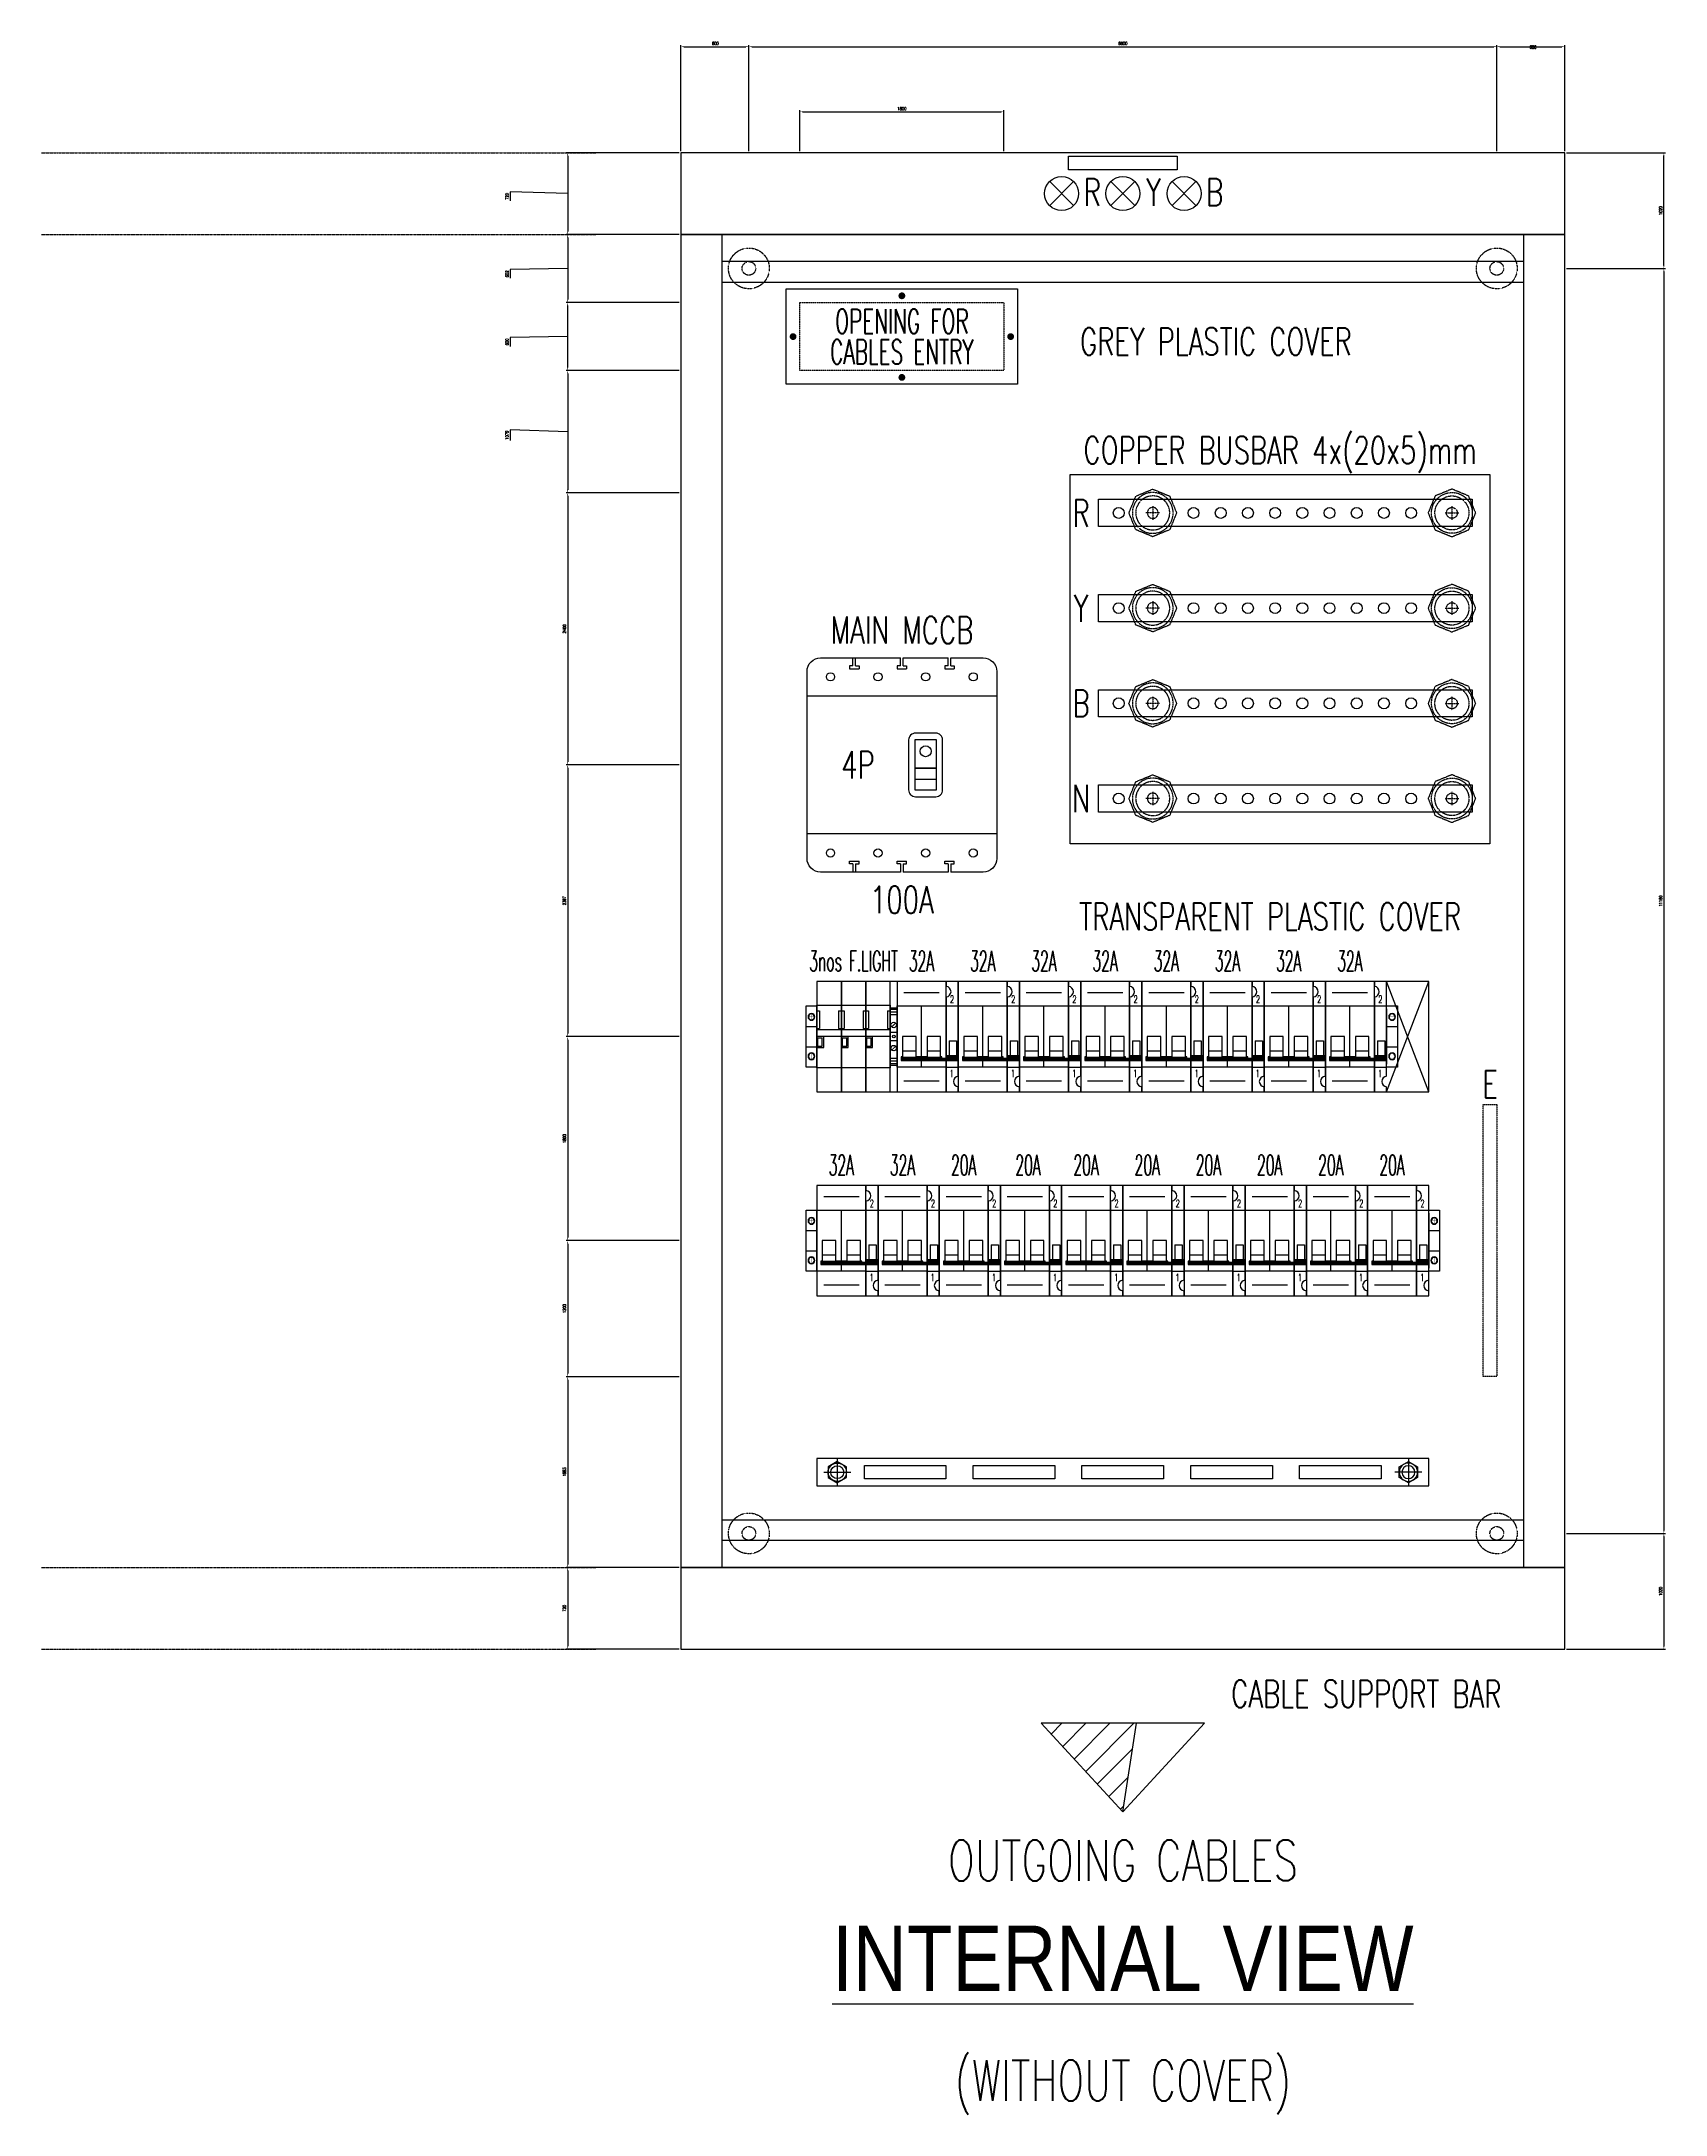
# Model space of a CAD drawing. Extents: x -5343388 to 7033982, y -486386 to 188356.
# Drawn here: x 997130 to 1011462, y 132423 to 150713 of the extents above; entities that cross this region are included whole.
import ezdxf
from ezdxf.enums import TextEntityAlignment as Align

# ---------------------------------------------------------------- set-up
doc = ezdxf.new("R2010")
doc.units = 0
doc.header["$MEASUREMENT"] = 0
doc.linetypes.add('HIDDEN', pattern=[0.375, 0.25, -0.125])
for name, color, linetype in [('accessory', 9, 'Continuous'), ('BOLT', 40, 'Continuous'), ('BUSBAR', 31, 'Continuous'), ('CHANGE', 4, 'Continuous'), ('Dim', 9, 'Continuous'), ('FRAME', 3, 'Continuous'), ('text', 2, 'Continuous')]:
    doc.layers.add(name, color=color, linetype=linetype)
doc.styles.add('ROMANS', font='romans.shx', dxfattribs={"width": 0.8, "height": 250, "bigfont": 'vns.shx'})
doc.styles.add('SIMPLEX', font='SIMPLEX.shx', dxfattribs={"width": 0.7})
doc.styles.add('VNI-HELVE-CONDENSE', font='')
doc.styles.get('VNI-HELVE-CONDENSE').set_extended_font_data('VNI-Helve-Condense')
doc.dimstyles.new('STANDARD$0', dxfattribs={"dimscale": 2, "dimtxt": 12, "dimasz": 13, "dimexe": 10, "dimexo": 10, "dimgap": 10, "dimtad": 1, "dimdec": 0, "dimzin": 0, "dimdsep": 46, "dimtxsty": 'VNI-HELVE-CONDENSE', "dimcen": 2, "dimdle": 2, "dimclrd": 1, "dimclre": 1, "dimclrt": 2, "dimadec": 0, "dimazin": 0, "dimtfac": 1, "dimtdec": 0, "dimtofl": 0, "dimtmove": 0, "dimatfit": 3, "dimfxl": 1, "dimtolj": 1, "dimtzin": 0, "dimarcsym": 1})

# ---------------------------------------------------------------- blocks, each defined once
blk = doc.blocks.new('A$C5B3D4CD6')
at = {"layer": 'CHANGE'}
for p, q in [((0, 59.5), (2, 59.5)), ((0, 46.5), (2, 46.5)), ((2, 59.5), (2, 46.5)), ((16, 59.5), (18, 59.5)), ((16, 59.5), (16, 46.5)), ((16, 46.5), (18, 46.5)), ((18, 45.5), (0, 45.5)), ((18, 40.5), (0, 40.5)), ((0, 32.5), (5, 32.5)), ((0.5, 39.5), (4, 39.5)), ((0.5, 39.5), (0.5, 33.5)), ((0.5, 33.5), (4, 33.5)), ((4, 33.5), (4, 39.5)), ((5, 32.5), (5, 40.5))]:
    blk.add_line(p, q, dxfattribs=at)
for points in [[(18, 81), (0, 81), (0, 0), (18, 0)], [(0, 63.5), (18, 63.5), (18, 17.5), (0, 17.5)], [(0, 63.5), (18, 63.5), (18, 45.5), (0, 45.5)]]:
    blk.add_lwpolyline(points, close=True, dxfattribs=at)
blk = doc.blocks.new('A$C18364D2F')
at = {"layer": 'CHANGE', "linetype": 'Continuous'}
for p, q in [((0, 30), (8, 30)), ((0, 15), (8, 15))]:
    blk.add_line(p, q, dxfattribs=at)
blk.add_lwpolyline([(0, 0), (8, 0), (8, 45), (0, 45)], close=True, dxfattribs=at)
at = {"layer": 'CHANGE', "linetype": 'Continuous', "const_width": 0.1}
for points in [[(6.2, 37), (1.8, 37)], [(4, 39.2), (4, 34.8)], [(6.2, 8), (1.8, 8)], [(4, 10.2), (4, 5.8)]]:
    blk.add_lwpolyline(points, dxfattribs=at)
at = {"layer": 'CHANGE', "linetype": 'Continuous'}
for centre, radius in [((4, 37), 2.5), ((4, 37), 2.2), ((4, 8), 2.5), ((4, 8), 2.2)]:
    blk.add_circle(centre, radius, dxfattribs=at)
blk = doc.blocks.new('C-2P')
at = {"layer": 'CHANGE'}
for p, q in [((18, -15), (18, 22.5)), ((4, -10.4), (14, -10.4)), ((22, -10.4), (32, -10.4)), ((18, -22.5), (18, -17.6))]:
    blk.add_line(p, q, dxfattribs=at)
for points in [[(36, 22.5), (36, -22.5), (0, -22.5), (0, 22.5)], [(4, 0), (4, -15), (3, -15), (3, -17.6), (33, -17.6), (33, -15), (32, -15), (32, 0), (22, 0), (22, -15), (14, -15), (14, 0)]]:
    blk.add_lwpolyline(points, close=True, dxfattribs=at)
at = {"layer": 'CHANGE', "const_width": 3}
blk.add_lwpolyline([(3, -16.3), (33, -16.3)], dxfattribs=at)
blk = doc.blocks.new('CB2P')
at = {"layer": 'CHANGE'}
for p, q in [((5, 32.5), (31, 32.5)), ((5, -32.5), (31, -32.5))]:
    blk.add_line(p, q, dxfattribs=at)
at = {"layer": 'CHANGE', "linetype": 'Continuous'}
blk.add_lwpolyline([(0, -40.5), (36, -40.5), (36, 40.5), (0, 40.5)], close=True, dxfattribs=at)
at = {"layer": 'CHANGE', "linetype": 'ByBlock'}
blk.add_blockref('C-2P', (0, 0), dxfattribs=at)
blk = doc.blocks.new('A$C789E1930')
at = {"layer": 'CHANGE', "linetype": 'Continuous'}
for p, q in [((0, 81), (0, 77.3)), ((9, 81), (0, 81)), ((9, 11.4), (9, 81)), ((0, 69.6), (0, 0)), ((8.1, 26.3), (8.5, 26.3)), ((0, 0), (9, 0)), ((9, 0), (9, 3.7))]:
    blk.add_line(p, q, dxfattribs=at)
at = {"layer": 'CHANGE'}
for p, q in [((0, 63), (9, 63)), ((0, 20.3), (0, 60.8)), ((9, 60.8), (9, 20.3)), ((2.2, 37.5), (7.6, 37.5)), ((2.2, 37.5), (2.2, 26.3)), ((7.6, 37.5), (7.6, 26.3)), ((9, 24.5), (-3.1, 24.5)), ((9, 23.6), (-3.1, 23.6)), ((9, 23.4), (-3.1, 23.4)), ((9, 22.7), (-3.1, 22.7)), ((9, 26.3), (0, 26.3)), ((9, 25.4), (0, 25.4)), ((0, 18), (9, 18))]:
    blk.add_line(p, q, dxfattribs=at)
for centre, start, end in [((-0.2, 73.5), 273.3665, 86.6335), ((9.2, 7.5), 93.3665, 266.6335)]:
    blk.add_arc(centre, 3.83, start, end, dxfattribs=at)
at = {"layer": 'text', "style": 'ROMANS', "width": 0.6}
for s, p in [('2', (4.4, 67.9)), ('1', (4.2, 13.3))]:
    blk.add_text(s, height=5.4, dxfattribs=at).set_placement(p, align=Align.MIDDLE)
blk = doc.blocks.new('*D435')
at = {"layer": 'DEFPOINTS', "color": 0, "transparency": 16777216}
for p in [(1003373, 150666), (1002773, 149730), (1003373, 149730)]:
    blk.add_point(p, dxfattribs=at)
at = {"layer": 'Dim', "color": 8, "lineweight": -2, "transparency": 16777216}
for p, q in [((1002773, 149745), (1002773, 150681)), ((1002800, 150666), (1003346, 150666)), ((1003373, 149745), (1003373, 150681))]:
    blk.add_line(p, q, dxfattribs=at)
at = {"layer": 'Dim', "color": 8, "transparency": 16777216}
for points in [[(1002800, 150671), (1002800, 150662), (1002773, 150666)], [(1003346, 150671), (1003346, 150662), (1003373, 150666)]]:
    blk.add_solid(points, dxfattribs=at)
at = {"layer": 'Dim', "color": 6, "transparency": 16777216, "insert": (1003077, 150695), "char_height": 27, "attachment_point": 5, "style": 'SIMPLEX'}
blk.add_mtext('\\A1;600', dxfattribs=at)
blk = doc.blocks.new('*D436')
at = {"layer": 'DEFPOINTS', "color": 0, "transparency": 16777216}
for p in [(1009973, 150666), (1003373, 149730), (1009973, 149730)]:
    blk.add_point(p, dxfattribs=at)
at = {"layer": 'Dim', "color": 8, "lineweight": -2, "transparency": 16777216}
for p, q in [((1003373, 149745), (1003373, 150681)), ((1003400, 150666), (1009946, 150666)), ((1009973, 149745), (1009973, 150681))]:
    blk.add_line(p, q, dxfattribs=at)
at = {"layer": 'Dim', "color": 8, "transparency": 16777216}
for points in [[(1003400, 150671), (1003400, 150662), (1003373, 150666)], [(1009946, 150671), (1009946, 150662), (1009973, 150666)]]:
    blk.add_solid(points, dxfattribs=at)
at = {"layer": 'Dim', "color": 6, "transparency": 16777216, "insert": (1006673, 150695), "char_height": 27, "attachment_point": 5, "style": 'SIMPLEX'}
blk.add_mtext('\\A1;6600', dxfattribs=at)
blk = doc.blocks.new('*D437')
at = {"layer": 'DEFPOINTS', "color": 0, "transparency": 16777216}
for p in [(1010573, 150666), (1009973, 149730), (1010573, 149730)]:
    blk.add_point(p, dxfattribs=at)
at = {"layer": 'Dim', "color": 8, "lineweight": -2, "transparency": 16777216}
for p, q in [((1009973, 149745), (1009973, 150681)), ((1010000, 150666), (1010546, 150666)), ((1010573, 149745), (1010573, 150681))]:
    blk.add_line(p, q, dxfattribs=at)
at = {"layer": 'Dim', "color": 8, "transparency": 16777216}
for points in [[(1010000, 150671), (1010000, 150662), (1009973, 150666)], [(1010546, 150671), (1010546, 150662), (1010573, 150666)]]:
    blk.add_solid(points, dxfattribs=at)
at = {"layer": 'Dim', "color": 6, "transparency": 16777216, "insert": (1010293, 150662), "char_height": 27, "attachment_point": 5, "style": 'SIMPLEX'}
blk.add_mtext('\\A1;600', dxfattribs=at)
blk = doc.blocks.new('*D457')
at = {"layer": 'DEFPOINTS', "color": 0, "transparency": 16777216}
for p in [(1002773, 149730), (1001774, 149010), (1002773, 149010)]:
    blk.add_point(p, dxfattribs=at)
at = {"layer": 'Dim', "color": 8, "lineweight": -2, "transparency": 16777216}
for p, q in [((1002758, 149730), (1001759, 149730)), ((1001774, 149703), (1001774, 149037)), ((1001774, 149370), (1001266, 149385)), ((1001266, 149385), (1001266, 149307)), ((1002758, 149010), (1001759, 149010))]:
    blk.add_line(p, q, dxfattribs=at)
at = {"layer": 'Dim', "color": 8, "transparency": 16777216}
for points in [[(1001769, 149703), (1001778, 149703), (1001774, 149730)], [(1001769, 149037), (1001778, 149037), (1001774, 149010)]]:
    blk.add_solid(points, dxfattribs=at)
at = {"layer": 'Dim', "color": 6, "transparency": 16777216, "insert": (1001238, 149346), "char_height": 27, "attachment_point": 5, "rotation": 90, "style": 'SIMPLEX'}
blk.add_mtext('\\A1;720', dxfattribs=at)
blk = doc.blocks.new('*D458')
at = {"layer": 'DEFPOINTS', "color": 0, "transparency": 16777216}
for p in [(1002773, 137250), (1001774, 136530), (1002773, 136530)]:
    blk.add_point(p, dxfattribs=at)
at = {"layer": 'Dim', "color": 8, "lineweight": -2, "transparency": 16777216}
for p, q in [((1002758, 137250), (1001759, 137250)), ((1001774, 137223), (1001774, 136557)), ((1002758, 136530), (1001759, 136530))]:
    blk.add_line(p, q, dxfattribs=at)
at = {"layer": 'Dim', "color": 8, "transparency": 16777216}
for points in [[(1001769, 137223), (1001778, 137223), (1001774, 137250)], [(1001769, 136557), (1001778, 136557), (1001774, 136530)]]:
    blk.add_solid(points, dxfattribs=at)
at = {"layer": 'Dim', "color": 6, "transparency": 16777216, "insert": (1001745, 136890), "char_height": 27, "attachment_point": 5, "rotation": 90, "style": 'SIMPLEX'}
blk.add_mtext('\\A1;720', dxfattribs=at)
blk = doc.blocks.new('*D443')
at = {"layer": 'DEFPOINTS', "color": 0, "transparency": 16777216}
for p in [(1010573, 148710), (1010573, 137550), (1011447, 137550)]:
    blk.add_point(p, dxfattribs=at)
at = {"layer": 'Dim', "color": 8, "lineweight": -2, "transparency": 16777216}
for p, q in [((1010588, 148710), (1011462, 148710)), ((1011447, 148683), (1011447, 137577)), ((1010588, 137550), (1011462, 137550))]:
    blk.add_line(p, q, dxfattribs=at)
at = {"layer": 'Dim', "color": 8, "transparency": 16777216}
for points in [[(1011443, 148683), (1011452, 148683), (1011447, 148710)], [(1011443, 137577), (1011452, 137577), (1011447, 137550)]]:
    blk.add_solid(points, dxfattribs=at)
at = {"layer": 'Dim', "color": 6, "transparency": 16777216, "insert": (1011419, 143130), "char_height": 27, "attachment_point": 5, "rotation": 90, "style": 'SIMPLEX'}
blk.add_mtext('\\A1;11160', dxfattribs=at)
blk = doc.blocks.new('*D444')
at = {"layer": 'DEFPOINTS', "color": 0, "transparency": 16777216}
for p in [(1010573, 149730), (1011447, 149730), (1010573, 148710)]:
    blk.add_point(p, dxfattribs=at)
at = {"layer": 'Dim', "color": 8, "lineweight": -2, "transparency": 16777216}
for p, q in [((1010588, 149730), (1011462, 149730)), ((1011447, 148737), (1011447, 149703)), ((1010588, 148710), (1011462, 148710))]:
    blk.add_line(p, q, dxfattribs=at)
at = {"layer": 'Dim', "color": 8, "transparency": 16777216}
for points in [[(1011443, 149703), (1011452, 149703), (1011447, 149730)], [(1011443, 148737), (1011452, 148737), (1011447, 148710)]]:
    blk.add_solid(points, dxfattribs=at)
at = {"layer": 'Dim', "color": 6, "transparency": 16777216, "insert": (1011419, 149220), "char_height": 27, "attachment_point": 5, "rotation": 90, "style": 'SIMPLEX'}
blk.add_mtext('\\A1;1020', dxfattribs=at)
blk = doc.blocks.new('*D445')
at = {"layer": 'DEFPOINTS', "color": 0, "transparency": 16777216}
for p in [(1010573, 137550), (1010573, 136530), (1011447, 136530)]:
    blk.add_point(p, dxfattribs=at)
at = {"layer": 'Dim', "color": 8, "lineweight": -2, "transparency": 16777216}
for p, q in [((1010588, 137550), (1011462, 137550)), ((1011447, 137523), (1011447, 136557)), ((1010588, 136530), (1011462, 136530))]:
    blk.add_line(p, q, dxfattribs=at)
at = {"layer": 'Dim', "color": 8, "transparency": 16777216}
for points in [[(1011443, 137523), (1011452, 137523), (1011447, 137550)], [(1011443, 136557), (1011452, 136557), (1011447, 136530)]]:
    blk.add_solid(points, dxfattribs=at)
at = {"layer": 'Dim', "color": 6, "transparency": 16777216, "insert": (1011419, 137040), "char_height": 27, "attachment_point": 5, "rotation": 90, "style": 'SIMPLEX'}
blk.add_mtext('\\A1;1020', dxfattribs=at)
blk = doc.blocks.new('LIGHT45')
at = {"layer": 'CHANGE'}
for p, q in [((-53.8, -8.8), (-36.2, 8.8)), ((-53.8, 8.8), (-36.2, -8.8)), ((-8.8, 8.8), (8.8, -8.8)), ((-8.8, -8.8), (8.8, 8.8)), ((36.2, 8.8), (53.8, -8.8)), ((36.2, -8.8), (53.8, 8.8))]:
    blk.add_line(p, q, dxfattribs=at)
for centre in [(-45, 0), (0, 0), (45, 0)]:
    blk.add_circle(centre, 12.5, dxfattribs=at)
blk = doc.blocks.new('*D448')
at = {"layer": 'DEFPOINTS', "color": 0, "transparency": 16777216}
for p in [(1002773, 149010), (1001774, 148409), (1002773, 148409)]:
    blk.add_point(p, dxfattribs=at)
at = {"layer": 'Dim', "color": 8, "lineweight": -2, "transparency": 16777216}
for p, q in [((1002758, 149010), (1001759, 149010)), ((1001774, 148983), (1001774, 148436)), ((1001774, 148710), (1001266, 148701)), ((1001266, 148701), (1001266, 148623)), ((1002758, 148409), (1001759, 148409))]:
    blk.add_line(p, q, dxfattribs=at)
at = {"layer": 'Dim', "color": 8, "transparency": 16777216}
for points in [[(1001769, 148983), (1001778, 148983), (1001774, 149010)], [(1001769, 148436), (1001778, 148436), (1001774, 148409)]]:
    blk.add_solid(points, dxfattribs=at)
at = {"layer": 'Dim', "color": 6, "transparency": 16777216, "insert": (1001238, 148662), "char_height": 27, "attachment_point": 5, "rotation": 90, "style": 'SIMPLEX'}
blk.add_mtext('\\A1;602', dxfattribs=at)
blk = doc.blocks.new('*D449')
at = {"layer": 'DEFPOINTS', "color": 0, "transparency": 16777216}
for p in [(1002773, 144330), (1001774, 141933), (1002773, 141933)]:
    blk.add_point(p, dxfattribs=at)
at = {"layer": 'Dim', "color": 8, "lineweight": -2, "transparency": 16777216}
for p, q in [((1002758, 144330), (1001759, 144330)), ((1001774, 144303), (1001774, 141960)), ((1002758, 141933), (1001759, 141933))]:
    blk.add_line(p, q, dxfattribs=at)
at = {"layer": 'Dim', "color": 8, "transparency": 16777216}
for points in [[(1001769, 144303), (1001778, 144303), (1001774, 144330)], [(1001769, 141960), (1001778, 141960), (1001774, 141933)]]:
    blk.add_solid(points, dxfattribs=at)
at = {"layer": 'Dim', "color": 6, "transparency": 16777216, "insert": (1001745, 143132), "char_height": 27, "attachment_point": 5, "rotation": 90, "style": 'SIMPLEX'}
blk.add_mtext('\\A1;2397', dxfattribs=at)
blk = doc.blocks.new('*D450')
at = {"layer": 'DEFPOINTS', "color": 0, "transparency": 16777216}
for p in [(1002773, 141933), (1001774, 140133), (1002773, 140133)]:
    blk.add_point(p, dxfattribs=at)
at = {"layer": 'Dim', "color": 8, "lineweight": -2, "transparency": 16777216}
for p, q in [((1002758, 141933), (1001759, 141933)), ((1001774, 141906), (1001774, 140160)), ((1002758, 140133), (1001759, 140133))]:
    blk.add_line(p, q, dxfattribs=at)
at = {"layer": 'Dim', "color": 8, "transparency": 16777216}
for points in [[(1001769, 141906), (1001778, 141906), (1001774, 141933)], [(1001769, 140160), (1001778, 140160), (1001774, 140133)]]:
    blk.add_solid(points, dxfattribs=at)
at = {"layer": 'Dim', "color": 6, "transparency": 16777216, "insert": (1001745, 141033), "char_height": 27, "attachment_point": 5, "rotation": 90, "style": 'SIMPLEX'}
blk.add_mtext('\\A1;1800', dxfattribs=at)
blk = doc.blocks.new('*D451')
at = {"layer": 'DEFPOINTS', "color": 0, "transparency": 16777216}
for p in [(1002773, 140133), (1001774, 138933), (1002773, 138933)]:
    blk.add_point(p, dxfattribs=at)
at = {"layer": 'Dim', "color": 8, "lineweight": -2, "transparency": 16777216}
for p, q in [((1002758, 140133), (1001759, 140133)), ((1001774, 140106), (1001774, 138960)), ((1002758, 138933), (1001759, 138933))]:
    blk.add_line(p, q, dxfattribs=at)
at = {"layer": 'Dim', "color": 8, "transparency": 16777216}
for points in [[(1001769, 140106), (1001778, 140106), (1001774, 140133)], [(1001769, 138960), (1001778, 138960), (1001774, 138933)]]:
    blk.add_solid(points, dxfattribs=at)
at = {"layer": 'Dim', "color": 6, "transparency": 16777216, "insert": (1001745, 139533), "char_height": 27, "attachment_point": 5, "rotation": 90, "style": 'SIMPLEX'}
blk.add_mtext('\\A1;1200', dxfattribs=at)
blk = doc.blocks.new('*D467')
at = {"layer": 'DEFPOINTS', "color": 0, "transparency": 16777216}
for p in [(1002773, 138933), (1001774, 137250), (1002773, 137250)]:
    blk.add_point(p, dxfattribs=at)
at = {"layer": 'Dim', "color": 8, "lineweight": -2, "transparency": 16777216}
for p, q in [((1002758, 138933), (1001759, 138933)), ((1001774, 138906), (1001774, 137277)), ((1002758, 137250), (1001759, 137250))]:
    blk.add_line(p, q, dxfattribs=at)
at = {"layer": 'Dim', "color": 8, "transparency": 16777216}
for points in [[(1001769, 138906), (1001778, 138906), (1001774, 138933)], [(1001769, 137277), (1001778, 137277), (1001774, 137250)]]:
    blk.add_solid(points, dxfattribs=at)
at = {"layer": 'Dim', "color": 6, "transparency": 16777216, "insert": (1001745, 138092), "char_height": 27, "attachment_point": 5, "rotation": 90, "style": 'SIMPLEX'}
blk.add_mtext('\\A1;1683', dxfattribs=at)
blk = doc.blocks.new('busbar support red')
at = {"color": 1, "linetype": 'HIDDEN', "ltscale": 0.3}
for p, q in [((-5, 0), (5, 0)), ((0, 5), (0, -5))]:
    blk.add_line(p, q, dxfattribs=at)
blk.add_lwpolyline([(17.5, 0), (12.4, 12.4), (0, 17.5), (-12.4, 12.4), (-17.5, 0), (-12.4, -12.4), (0, -17.5), (12.4, -12.4)], close=True, dxfattribs=at)
for radius in [15, 12.5, 4]:
    blk.add_circle((0, 0), radius, dxfattribs=at)
blk = doc.blocks.new('e-02sqmm')
at = {"linetype": 'ByBlock'}
for p, q in [((5, 20), (0, 20)), ((5, 18), (0, 18)), ((5, 16), (0, 16)), ((5, 3), (0, 3)), ((5, -3), (0, -3)), ((5, -16), (0, -16)), ((5, -18), (0, -18)), ((5, -20), (0, -20))]:
    blk.add_line(p, q, dxfattribs=at)
blk.add_lwpolyline([(0, -21), (5, -21), (5, 21), (0, 21)], close=True, dxfattribs=at)
at = {"linetype": 'ByBlock', "const_width": 0.8}
for points in [[(1.2, 7.2), (3.8, 9.8)], [(1.2, -9.8), (3.8, -7.2)]]:
    blk.add_lwpolyline(points, dxfattribs=at)
at = {"linetype": 'ByBlock'}
for centre, radius in [((2.5, 8.5), 2), ((2.5, 0), 1), ((2.5, -8.5), 2)]:
    blk.add_circle(centre, radius, dxfattribs=at)
blk = doc.blocks.new('*D452')
at = {"layer": 'DEFPOINTS', "color": 0, "transparency": 16777216}
for p in [(1002773, 146730), (1001774, 144330), (1002773, 144330)]:
    blk.add_point(p, dxfattribs=at)
at = {"layer": 'Dim', "color": 8, "lineweight": -2, "transparency": 16777216}
for p, q in [((1002758, 146730), (1001759, 146730)), ((1001774, 146703), (1001774, 144357)), ((1002758, 144330), (1001759, 144330))]:
    blk.add_line(p, q, dxfattribs=at)
at = {"layer": 'Dim', "color": 8, "transparency": 16777216}
for points in [[(1001769, 146703), (1001778, 146703), (1001774, 146730)], [(1001769, 144357), (1001778, 144357), (1001774, 144330)]]:
    blk.add_solid(points, dxfattribs=at)
at = {"layer": 'Dim', "color": 6, "transparency": 16777216, "insert": (1001745, 145530), "char_height": 27, "attachment_point": 5, "rotation": 90, "style": 'SIMPLEX'}
blk.add_mtext('\\A1;2400', dxfattribs=at)
blk = doc.blocks.new('A$C1EC9183B')
at = {"layer": 'CHANGE'}
blk.add_line((-8, 40.4), (8, 40.4), dxfattribs=at)
blk.add_lwpolyline([(-7.5, 27.4), (7.5, 27.4, 0.414214), (12.5, 32.4), (12.5, 69.1, 0.414214), (7.5, 74.1), (-7.5, 74.1, 0.414214), (-12.5, 69.1), (-12.5, 32.4, 0.414214)], format="xyb", close=True, dxfattribs=at)
for points in [[(-8, 48.4), (8, 48.4), (8, 69.1), (-8, 69.1)], [(-8, 32.4), (8, 32.4), (8, 48.4), (-8, 48.4)]]:
    blk.add_lwpolyline(points, close=True, dxfattribs=at)
blk.add_circle((0, 60.8), 4, dxfattribs=at)
blk = doc.blocks.new('A$C52D365C6')
at = {"layer": 'CHANGE'}
blk.add_lwpolyline([(0, 50.75), (139.5, 50.75), (139.5, -50.75), (0, -50.75)], close=True, dxfattribs=at)
blk.add_blockref('A$C1EC9183B', (87.25, -50.75))
blk = doc.blocks.new('A$C6CA75C46')
at = {"layer": 'CHANGE'}
for p, q in [((33.75, 72.75), (33.75, 78.75)), ((35.75, 72.75), (35.75, 78.75)), ((68.75, 72.75), (68.75, 78.75)), ((70.75, 72.75), (70.75, 78.75)), ((103.75, 72.75), (103.75, 78.75)), ((105.75, 72.75), (105.75, 78.75)), ((33.75, 72.75), (31.25, 72.75)), ((31.25, 72.75), (31.25, 70.75)), ((31.25, 70.75), (38.25, 70.75)), ((35.75, 72.75), (38.25, 72.75)), ((38.25, 72.75), (38.25, 70.75)), ((68.75, 72.75), (66.25, 72.75)), ((66.25, 72.75), (66.25, 70.75)), ((66.25, 70.75), (73.25, 70.75)), ((70.75, 72.75), (73.25, 72.75)), ((73.25, 72.75), (73.25, 70.75)), ((103.75, 72.75), (101.25, 72.75)), ((101.25, 72.75), (101.25, 70.75)), ((101.25, 70.75), (108.25, 70.75)), ((105.75, 72.75), (108.25, 72.75)), ((108.25, 72.75), (108.25, 70.75)), ((31.25, -70.75), (38.25, -70.75)), ((31.25, -72.75), (31.25, -70.75)), ((33.75, -72.75), (31.25, -72.75)), ((33.75, -72.75), (33.75, -78.75)), ((35.75, -72.75), (35.75, -78.75)), ((35.75, -72.75), (38.25, -72.75)), ((38.25, -72.75), (38.25, -70.75)), ((66.25, -70.75), (73.25, -70.75)), ((66.25, -72.75), (66.25, -70.75)), ((68.75, -72.75), (66.25, -72.75)), ((68.75, -72.75), (68.75, -78.75)), ((70.75, -72.75), (70.75, -78.75)), ((70.75, -72.75), (73.25, -72.75)), ((73.25, -72.75), (73.25, -70.75)), ((101.25, -70.75), (108.25, -70.75)), ((101.25, -72.75), (101.25, -70.75)), ((103.75, -72.75), (101.25, -72.75)), ((103.75, -72.75), (103.75, -78.75)), ((105.75, -72.75), (105.75, -78.75)), ((105.75, -72.75), (108.25, -72.75)), ((108.25, -72.75), (108.25, -70.75))]:
    blk.add_line(p, q, dxfattribs=at)
for points in [[(68.75, -78.75), (10, -78.75, -0.4142136), (0, -68.75), (0, 68.75, -0.4142136), (10, 78.75), (68.75, 78.75)], [(105.75, 78.75), (129.5, 78.75, -0.4142136), (139.5, 68.75), (139.5, -68.75, -0.4142136), (129.5, -78.75), (105.75, -78.75)]]:
    blk.add_lwpolyline(points, format="xyb", dxfattribs=at)
for points in [[(70.75, 78.75), (103.75, 78.75)], [(103.75, -78.75), (70.75, -78.75)]]:
    blk.add_lwpolyline(points, dxfattribs=at)
for centre in [(17.25, 64.75), (52.25, 64.75), (87.25, 64.75), (122.25, 64.75), (17.25, -64.75), (52.25, -64.75), (87.25, -64.75), (122.25, -64.75)]:
    blk.add_circle(centre, 3, dxfattribs=at)
blk = doc.blocks.new('A$C76544C58')
at = {"layer": 'text'}
for name in ['A$C6CA75C46', 'A$C52D365C6']:
    blk.add_blockref(name, (0, 0), dxfattribs=at)
blk = doc.blocks.new('VL160X-4P')
at = {"layer": 'text'}
blk.add_blockref('A$C76544C58', (893.1, 340.1), dxfattribs=at)
blk = doc.blocks.new('*D453')
at = {"layer": 'DEFPOINTS', "color": 0, "transparency": 16777216}
for p in [(1001774, 148409), (1002773, 148409), (1002773, 147809)]:
    blk.add_point(p, dxfattribs=at)
at = {"layer": 'Dim', "color": 8, "lineweight": -2, "transparency": 16777216}
for p, q in [((1002758, 148409), (1001759, 148409)), ((1001774, 147836), (1001774, 148382)), ((1001774, 148109), (1001266, 148100)), ((1001266, 148100), (1001266, 148021)), ((1002758, 147809), (1001759, 147809))]:
    blk.add_line(p, q, dxfattribs=at)
at = {"layer": 'Dim', "color": 8, "transparency": 16777216}
for points in [[(1001769, 148382), (1001778, 148382), (1001774, 148409)], [(1001769, 147836), (1001778, 147836), (1001774, 147809)]]:
    blk.add_solid(points, dxfattribs=at)
at = {"layer": 'Dim', "color": 6, "transparency": 16777216, "insert": (1001238, 148061), "char_height": 27, "attachment_point": 5, "rotation": 90, "style": 'SIMPLEX'}
blk.add_mtext('\\A1;600', dxfattribs=at)
blk = doc.blocks.new('*D454')
at = {"layer": 'DEFPOINTS', "color": 0, "transparency": 16777216}
for p in [(1005623, 150092), (1003823, 149730), (1005623, 149730)]:
    blk.add_point(p, dxfattribs=at)
at = {"layer": 'Dim', "color": 8, "lineweight": -2, "transparency": 16777216}
for p, q in [((1003823, 149745), (1003823, 150107)), ((1003850, 150092), (1005596, 150092)), ((1005623, 149745), (1005623, 150107))]:
    blk.add_line(p, q, dxfattribs=at)
at = {"layer": 'Dim', "color": 8, "transparency": 16777216}
for points in [[(1003850, 150096), (1003850, 150087), (1003823, 150092)], [(1005596, 150096), (1005596, 150087), (1005623, 150092)]]:
    blk.add_solid(points, dxfattribs=at)
at = {"layer": 'Dim', "color": 6, "transparency": 16777216, "insert": (1004723, 150120), "char_height": 27, "attachment_point": 5, "style": 'SIMPLEX'}
blk.add_mtext('\\A1;1800', dxfattribs=at)
blk = doc.blocks.new('BOL')
at = {"layer": 'BOLT'}
for p, q in [((-10, 0), (10, 0)), ((0, 10), (0, -10))]:
    blk.add_line(p, q, dxfattribs=at)
blk.add_lwpolyline([(0, -7.8), (6.8, -3.9), (6.8, 3.9), (0, 7.8), (-6.8, 3.9), (-6.8, -3.9)], close=True, dxfattribs=at)
for radius in [6.75, 4.75]:
    blk.add_circle((0, 0), radius, dxfattribs=at)
blk = doc.blocks.new('*D455')
at = {"layer": 'DEFPOINTS', "color": 0, "transparency": 16777216}
for p in [(1002773, 147809), (1001774, 146730), (1002773, 146730)]:
    blk.add_point(p, dxfattribs=at)
at = {"layer": 'Dim', "color": 8, "lineweight": -2, "transparency": 16777216}
for p, q in [((1002758, 147809), (1001759, 147809)), ((1001774, 147782), (1001774, 146757)), ((1001774, 147270), (1001266, 147285)), ((1001266, 147285), (1001266, 147192)), ((1002758, 146730), (1001759, 146730))]:
    blk.add_line(p, q, dxfattribs=at)
at = {"layer": 'Dim', "color": 8, "transparency": 16777216}
for points in [[(1001769, 147782), (1001778, 147782), (1001774, 147809)], [(1001769, 146757), (1001778, 146757), (1001774, 146730)]]:
    blk.add_solid(points, dxfattribs=at)
at = {"layer": 'Dim', "color": 6, "transparency": 16777216, "insert": (1001238, 147239), "char_height": 27, "attachment_point": 5, "rotation": 90, "style": 'SIMPLEX'}
blk.add_mtext('\\A1;1079', dxfattribs=at)

msp = doc.modelspace()

# ---------------------------------------------------------------- hatches: boundary and pattern name
at = {"layer": 'CHANGE', "linetype": 'Continuous'}
h = msp.add_hatch(dxfattribs=at)
h.set_pattern_fill('ANSI31', color=256, scale=1200, style=0)
h.set_pattern_definition([(45, (983143.51, 79578.8), (-106.066, 106.066), [])])
h.paths.add_polyline_path([(1006792.81353, 135874.83056), (1006672.81353, 135094.83056), (1005952.81353, 135874.83056)])

# ---------------------------------------------------------------- linework, layer by layer
at = {"layer": 'accessory'}
msp.add_lwpolyline([(1006192.81353, 149700.34735), (1007152.81353, 149700.34735), (1007152.81353, 149580.34735), (1006192.81353, 149580.34735), (1006192.81353, 149700.34735)], dxfattribs=at)
at = {"layer": 'BUSBAR', "ltscale": 50}
for points in [[(1006456.81353, 146673.34735), (1009756.81353, 146673.34735), (1009756.81353, 146433.34735), (1006456.81353, 146433.34735), (1006456.81353, 146673.34735)], [(1006456.81353, 145833.34735), (1009756.81353, 145833.34735), (1009756.81353, 145593.34735), (1006456.81353, 145593.34735), (1006456.81353, 145833.34735)], [(1006456.81353, 144993.34735), (1009756.81353, 144993.34735), (1009756.81353, 144753.34735), (1006456.81353, 144753.34735), (1006456.81353, 144993.34735)], [(1006456.81353, 144153.34735), (1009756.81353, 144153.34735), (1009756.81353, 143913.34735), (1006456.81353, 143913.34735), (1006456.81353, 144153.34735)]]:
    msp.add_lwpolyline(points, dxfattribs=at)
at = {"layer": 'BUSBAR', "linetype": 'HIDDEN'}
msp.add_lwpolyline([(1009852.81353, 141333.34759), (1009972.81353, 141333.34759), (1009972.81353, 138933.34759), (1009852.81353, 138933.34759)], close=True, dxfattribs=at)
at = {"layer": 'CHANGE', "linetype": 'HIDDEN', "ltscale": 1.5}
for p, q in [((997129.59622, 149730.34735), (1002020.68509, 149730.34735)), ((997129.59622, 149010.34735), (1002020.68509, 149010.34735)), ((997129.59622, 137250.34735), (1002020.68509, 137250.34735)), ((997129.59622, 136530.34735), (1002020.68509, 136530.34735))]:
    msp.add_line(p, q, dxfattribs=at)
at = {"layer": 'CHANGE', "linetype": 'Continuous'}
msp.add_line((1006672.81353, 135094.83056), (1006792.81353, 135874.83056), dxfattribs=at)
for points in [[(1003702.81353, 147688.84735), (1003702.81353, 148528.84735), (1005742.81353, 148528.84735), (1005742.81353, 147688.84735)], [(1007392.81353, 135874.83056), (1005952.81353, 135874.83056), (1006672.81353, 135094.83056), (1006672.81353, 135094.83056)]]:
    msp.add_lwpolyline(points, close=True, dxfattribs=at)
at = {"layer": 'CHANGE', "linetype": 'HIDDEN'}
msp.add_lwpolyline([(1003822.81353, 147808.84735), (1003822.81353, 148408.84735), (1005622.81353, 148408.84735), (1005622.81353, 147808.84735), (1003822.81353, 147808.84735)], dxfattribs=at)
for centre, radius in [((1003372.81353, 148710.34735), 180), ((1009972.81353, 148710.34735), 180), ((1003372.81353, 148710.34735), 60), ((1009972.81353, 148710.34735), 60), ((1003372.81353, 137550.34735), 180), ((1009972.81353, 137550.34735), 180), ((1003372.81353, 137550.34735), 60), ((1009972.81353, 137550.34735), 60)]:
    msp.add_circle(centre, radius, dxfattribs=at)
at = {"layer": 'Dim', "ltscale": 50}
for p, q in [((1009000.8133, 141447.34759), (1009372.81353, 142419.34759)), ((1009372.81353, 141447.34759), (1009000.8133, 142419.34759))]:
    msp.add_line(p, q, dxfattribs=at)
at = {"layer": 'Dim', "ltscale": 50, "const_width": 30}
for points in [[(1004707.81353, 148468.84735, -1), (1004737.81353, 148468.84735, -1)], [(1003777.81353, 148108.84735, -1), (1003747.81353, 148108.84735, -1)], [(1005667.81353, 148108.84735, 1), (1005697.81353, 148108.84735, 1)], [(1004707.81353, 147748.84735, 1), (1004737.81353, 147748.84735, 1)]]:
    msp.add_lwpolyline(points, format="xyb", close=True, dxfattribs=at)
at = {"layer": 'Dim', "ltscale": 50}
for points in [[(1009021.07346, 147859.47981, 0, 0, 0), (1005966.65793, 147859.47981, 240, 0, 0), (1005759.00214, 147859.47981, 0, 0, 0)], [(1008030.54401, 143132.3626, 0, 0, 0), (1008030.54401, 143439.9721, 120, 0, 0), (1008030.54401, 143632.45438, 0, 0, 0)], [(1008820.80145, 136378.7918, 0, 0, 0), (1008820.80145, 137695.85232, 240, 0, 0), (1008820.80145, 137941.11001, 0, 0, 0)]]:
    msp.add_lwpolyline(points, format="xyseb", dxfattribs=at)
msp.add_lwpolyline([(1006208.2745, 146892.86614), (1009912.81353, 146892.86614), (1009912.81353, 143632.45438), (1006208.2745, 143632.45438)], close=True, dxfattribs=at)
for centre in [(1006636.81353, 146553.34735), (1007296.81353, 146553.34735), (1007536.81353, 146553.34735), (1007776.81353, 146553.34735), (1008016.81353, 146553.34735), (1008256.81353, 146553.34735), (1008496.81353, 146553.34735), (1008736.81353, 146553.34735), (1008976.81353, 146553.34735), (1009216.81353, 146553.34735), (1006636.81353, 145713.34735), (1007296.81353, 145713.34735), (1007536.81353, 145713.34735), (1007776.81353, 145713.34735), (1008016.81353, 145713.34735), (1008256.81353, 145713.34735), (1008496.81353, 145713.34735), (1008736.81353, 145713.34735), (1008976.81353, 145713.34735), (1009216.81353, 145713.34735), (1006636.81353, 144873.34735), (1007296.81353, 144873.34735), (1007536.81353, 144873.34735), (1007776.81353, 144873.34735), (1008016.81353, 144873.34735), (1008256.81353, 144873.34735), (1008496.81353, 144873.34735), (1008736.81353, 144873.34735), (1008976.81353, 144873.34735), (1009216.81353, 144873.34735), (1006636.81353, 144033.34735), (1007296.81353, 144033.34735), (1007536.81353, 144033.34735), (1007776.81353, 144033.34735), (1008016.81353, 144033.34735), (1008256.81353, 144033.34735), (1008496.81353, 144033.34735), (1008736.81353, 144033.34735), (1008976.81353, 144033.34735), (1009216.81353, 144033.34735)]:
    msp.add_circle(centre, 48, dxfattribs=at)
at = {"layer": 'FRAME'}
for p, q in [((1003132.81353, 149010.34735), (1003132.81353, 137250.34735)), ((1010212.81353, 137250.34735), (1010212.81353, 149010.34735)), ((1010212.81353, 148770.34735), (1003132.81353, 148770.34735)), ((1003132.81353, 148590.34735), (1010212.81353, 148590.34735)), ((1003132.81353, 137670.34735), (1010212.81353, 137670.34735)), ((1003132.81353, 137490.34735), (1010212.81353, 137490.34735))]:
    msp.add_line(p, q, dxfattribs=at)
for points in [[(1002772.81353, 149010.34735), (1010572.81353, 149010.34735), (1010572.81353, 149730.34735), (1002772.81353, 149730.34735)], [(1002772.81353, 149010.34735), (1002772.81353, 137250.34735), (1010572.81353, 137250.34735), (1010572.81353, 149010.34735)], [(1003972.81353, 141447.34759), (1009372.81353, 141447.34759), (1009372.81353, 142419.34759), (1003972.81353, 142419.34759)], [(1003972.81353, 139647.34759), (1009372.81353, 139647.34759), (1009372.81353, 140619.34759), (1003972.81353, 140619.34759)]]:
    msp.add_lwpolyline(points, close=True, dxfattribs=at)
for points in [[(1003972.81353, 138210.34735), (1003972.81353, 137970.34735), (1009372.81353, 137970.34735), (1009372.81353, 138210.34735), (1003972.81353, 138210.34735)], [(1004392.23085, 138030.34735), (1004392.23085, 138150.34735), (1005112.23085, 138150.34735), (1005112.23085, 138030.34735), (1004392.23085, 138030.34735)], [(1005352.23085, 138030.34735), (1005352.23085, 138150.34735), (1006072.23085, 138150.34735), (1006072.23085, 138030.34735), (1005352.23085, 138030.34735)], [(1006312.23085, 138030.34735), (1006312.23085, 138150.34735), (1007032.23085, 138150.34735), (1007032.23085, 138030.34735), (1006312.23085, 138030.34735)], [(1007272.23085, 138030.34735), (1007272.23085, 138150.34735), (1007992.23085, 138150.34735), (1007992.23085, 138030.34735), (1007272.23085, 138030.34735)], [(1008232.23085, 138030.34735), (1008232.23085, 138150.34735), (1008952.23085, 138150.34735), (1008952.23085, 138030.34735), (1008232.23085, 138030.34735)]]:
    msp.add_lwpolyline(points, dxfattribs=at)
at = {"layer": 'FRAME', "color": 7}
msp.add_lwpolyline([(1002772.81353, 136530.34735), (1010572.81353, 136530.34735), (1010572.81353, 137250.34735), (1002772.81353, 137250.34735)], close=True, dxfattribs=at)

# ---------------------------------------------------------------- block references
at = {"xscale": 12, "yscale": 12}
for name, p, zscale in [('LIGHT45', (1006672.81353, 149370.34735), 12), ('A$C5B3D4CD6', (1003972.81361, 141447.34758), 12), ('A$C5B3D4CD6', (1004188.81353, 141447.34758), 12), ('A$C5B3D4CD6', (1004404.81346, 141447.34758), 12), ('CB2P', (1004680.8133, 141933.34759), 0.47244094488189), ('CB2P', (1005220.8133, 141933.34759), 0.47244094488189), ('CB2P', (1005760.8133, 141933.34759), 0.47244094488189), ('CB2P', (1006300.8133, 141933.34759), 0.47244094488189), ('CB2P', (1006840.8133, 141933.34759), 0.47244094488189), ('CB2P', (1007380.8133, 141933.34759), 0.47244094488189), ('CB2P', (1007920.8133, 141933.34759), 0.47244094488189), ('CB2P', (1008460.8133, 141933.34759), 0.47244094488189), ('CB2P', (1003972.81353, 140133.34691), 0.47244094488189), ('CB2P', (1004512.81353, 140133.34737), 0.47244094488189), ('CB2P', (1005052.81353, 140133.34737), 0.47244094488189), ('CB2P', (1005592.81353, 140133.34737), 0.47244094488189), ('CB2P', (1006132.81353, 140133.34737), 0.47244094488189), ('CB2P', (1006672.81353, 140133.34737), 0.47244094488189), ('CB2P', (1007212.81353, 140133.34737), 0.47244094488189), ('CB2P', (1007752.81353, 140133.34761), 0.47244094488189), ('CB2P', (1008292.81353, 140133.34761), 0.47244094488189), ('CB2P', (1008832.81353, 140133.34761), 0.47244094488189)]:
    msp.add_blockref(name, p, dxfattribs=dict(at, zscale=zscale))
at = {"ltscale": 50, "xscale": 12, "yscale": 12, "zscale": 12}
for p in [(1005112.8133, 141447.34759), (1005652.8133, 141447.34759), (1006192.8133, 141447.34759), (1006732.8133, 141447.34759), (1007272.8133, 141447.34759), (1007812.8133, 141447.34759), (1008352.8133, 141447.34759), (1008892.8133, 141447.34759), (1004404.81353, 139647.34691), (1004944.81353, 139647.34737), (1005484.81353, 139647.34737), (1006024.81353, 139647.34737), (1006564.81353, 139647.34737), (1007104.81353, 139647.34737), (1007644.81353, 139647.34737), (1008184.81353, 139647.34761), (1008724.81353, 139647.34761), (1009264.81353, 139647.34761)]:
    msp.add_blockref('A$C789E1930', p, dxfattribs=at)
at = {"xscale": -12, "yscale": 12, "zscale": 12, "rotation": 180}
for p in [(1003876.81353, 142203.34771), (1009000.8133, 142203.34759), (1003876.81353, 140403.34747), (1009372.81336, 140403.34759)]:
    msp.add_blockref('A$C18364D2F', p, dxfattribs=at)
at = {"layer": 'Dim', "ltscale": 50, "yscale": 12, "zscale": 12}
for name, p, xscale in [('busbar support red', (1006936.81353, 146553.34735), -12), ('busbar support red', (1009576.81353, 146553.34735), 12), ('busbar support red', (1006936.81353, 145713.34735), -12), ('busbar support red', (1009576.81353, 145713.34735), 12), ('VL160X-4P', (993168.53667, 140248.71805), 12), ('busbar support red', (1006936.81353, 144873.34735), -12), ('busbar support red', (1009576.81353, 144873.34735), 12), ('busbar support red', (1006936.81353, 144033.34735), -12), ('busbar support red', (1009576.81353, 144033.34735), 12), ('e-02sqmm', (1004620.81334, 141933.34759), 12), ('BOL', (1004152.81353, 138090.34735), 12), ('BOL', (1009192.81353, 138090.34735), -12)]:
    msp.add_blockref(name, p, dxfattribs=dict(at, xscale=xscale))

# ---------------------------------------------------------------- texts
at = {"layer": 'text', "style": 'SIMPLEX'}
for s, height, width, p in [('R', 240, 0.7, (1006402.81353, 149382.34735)), ('Y', 240, 0.7, (1006942.81353, 149382.34735)), ('B', 240, 0.7, (1007482.81353, 149382.34735)), ('OPENING FOR', 216, 0.6, (1004722.81353, 148243.29233)), ('GREY PLASTIC COVER', 240, 0.7, (1007493.86569, 148065.01939)), ('CABLES ENTRY', 216, 0.6, (1004722.81353, 147974.40238)), ('COPPER BUSBAR 4x(20x5)mm', 240, 0.7, (1008060.54401, 147090.41966)), ('R', 240, 0.7, (1006303.52138, 146551.39886)), ('Y', 240, 0.7, (1006303.52138, 145711.39886)), ('MAIN MCCB', 240, 0.7, (1004722.81353, 145519.86755)), ('B', 240, 0.7, (1006303.52138, 144873.34735)), ('4P', 240, 0.7, (1004334.31353, 144330.34735)), ('N', 240, 0.7, (1006303.52138, 144033.34735)), ('100A', 240, 0.7, (1004722.81353, 143140.82715)), ('TRANSPARENT PLASTIC COVER', 240, 0.7, (1007972.06889, 142993.3975)), ('3nos F.LIGHT', 180, 0.5, (1004296.81342, 142599.34759)), ('32A', 180, 0.5, (1004896.8133, 142599.34759)), ('32A', 180, 0.5, (1005436.8133, 142599.34759)), ('32A', 180, 0.5, (1005976.8133, 142599.34759)), ('32A', 180, 0.5, (1006516.8133, 142599.34759)), ('32A', 180, 0.5, (1007056.8133, 142599.34759)), ('32A', 180, 0.5, (1007596.8133, 142599.34759)), ('32A', 180, 0.5, (1008136.8133, 142599.34759)), ('32A', 180, 0.5, (1008676.81348, 142599.34759)), ('E', 240, 0.7, (1009912.81353, 141513.34759)), ('32A', 180, 0.5, (1004188.81353, 140799.34691)), ('32A', 180, 0.5, (1004728.81353, 140799.34737)), ('20A', 180, 0.5, (1005268.81353, 140799.34737)), ('20A', 180, 0.5, (1005836.54516, 140799.34759)), ('20A', 180, 0.5, (1006348.81353, 140799.34737)), ('20A', 180, 0.5, (1006888.81353, 140799.34737)), ('20A', 180, 0.5, (1007428.81353, 140799.34737)), ('20A', 180, 0.5, (1007968.81353, 140799.34737)), ('20A', 180, 0.5, (1008508.81353, 140799.34737)), ('20A', 180, 0.5, (1009048.81353, 140799.34737)), ('CABLE SUPPORT BAR', 240, 0.7, (1008820.80145, 136134.47879))]:
    msp.add_text(s, height=height, dxfattribs=dict(at, width=width)).set_placement(p, align=Align.MIDDLE)
at = {"layer": 'text', "linetype": 'ByBlock', "style": 'SIMPLEX', "width": 0.7}
msp.add_text('OUTGOING CABLES', height=360, dxfattribs=at).set_placement((1006673.48833, 134664.37348), align=Align.MIDDLE)
at = {"layer": 'text', "color": 0, "linetype": 'ByBlock', "style": 'VNI-HELVE-CONDENSE'}
msp.add_text('%%UINTERNAL VIEW', height=576, dxfattribs=at).set_placement((1006672.81353, 133802.20076), align=Align.MIDDLE)
at = {"layer": 'text', "color": 6, "style": 'SIMPLEX', "width": 0.7}
msp.add_text('(WITHOUT COVER)', height=360, dxfattribs=at).set_placement((1006672.81353, 132723.49984), align=Align.MIDDLE_CENTER)

# ---------------------------------------------------------------- dimensions: what is measured, and where the dimension line sits
at = {"layer": 'Dim'}
for base, p1, p2, picture, middle in [((1003372.81353, 150666.3474), (1002772.81353, 149730.34735), (1003372.81353, 149730.34735), '*D435', (1003077.43994, 150666.24552)), ((1010572.81353, 150666.3474), (1009972.81353, 149730.34735), (1010572.81353, 149730.34735), '*D437', (1010293.18964, 150633.27042)), ((1005622.81353, 150091.94132), (1003822.81353, 149730.34735), (1005622.81353, 149730.34735), '*D454', (1004722.81353, 150091.94132))]:
    dim = msp.add_linear_dim(base=base, p1=p1, p2=p2, dimstyle='STANDARD$0', override={"dimscale": 1.5, "dimtxt": 18, "dimasz": 18, "dimtxsty": 'SIMPLEX', "dimclrd": 8, "dimclre": 8, "dimclrt": 6, "dimtmove": 1}, dxfattribs=at)
    dim.commit()
    dim.dimension.update_dxf_attribs({"geometry": picture, "text_midpoint": middle, "dimtype": 160})
dim = msp.add_linear_dim(base=(1009972.81353, 150666.3474), p1=(1003372.81353, 149730.34735), p2=(1009972.81353, 149730.34735), dimstyle='STANDARD$0', override={"dimscale": 1.5, "dimtxt": 18, "dimasz": 18, "dimtxsty": 'SIMPLEX', "dimclrd": 8, "dimclre": 8, "dimclrt": 6, "dimtmove": 1}, dxfattribs=at)
dim.commit()
dim.dimension.update_dxf_attribs({"geometry": '*D436', "text_midpoint": (1006672.81353, 150694.8474)})
for base, p1, p2, angle, picture, middle in [((1001773.97127, 149010.34735), (1002772.81353, 149730.34735), (1002772.81353, 149010.34735), 90, '*D457', (1001266.01874, 149370.34735)), ((1011447.26554, 149730.34735), (1010572.81353, 148710.34735), (1010572.81353, 149730.34735), 270, '*D444', (1011447.26554, 149220.34735)), ((1001773.971273637, 148408.8473510795), (1002772.8135333901, 149010.3473510799), (1002772.8135333901, 148408.8473510795), 90, '*D448', (1001266.018744449, 148686.3473510799)), ((1001773.97127, 148408.84735), (1002772.81353, 147808.84735), (1002772.81353, 148408.84735), 90, '*D453', (1001266.01874, 148084.84735)), ((1001773.971273637, 146730.3473510799), (1002772.8135333901, 147808.8473510799), (1002772.8135333901, 146730.3473510799), 90, '*D455', (1001266.018744449, 147269.5973510799)), ((1001773.97127, 141933.34747), (1002772.81353, 144330.34735), (1002772.81353, 141933.34747), 90, '*D449', (1001773.97127, 143131.84741)), ((1001773.97127, 140133.34747), (1002772.81353, 141933.34747), (1002772.81353, 140133.34747), 90, '*D450', (1001773.97127, 141033.34747)), ((1001773.97127, 138933.34759), (1002772.81353, 140133.34747), (1002772.81353, 138933.34759), 90, '*D451', (1001773.97127, 139533.34753)), ((1001773.97127, 137250.34735), (1002772.81353, 138933.34759), (1002772.81353, 137250.34735), 90, '*D467', (1001773.97127, 138091.84747)), ((1011447.26554, 136530.34735), (1010572.81353, 137550.34735), (1010572.81353, 136530.34735), 90, '*D445', (1011447.26554, 137040.34735)), ((1001773.97127, 136530.34735), (1002772.81353, 137250.34735), (1002772.81353, 136530.34735), 90, '*D458', (1001773.97127, 136890.34735))]:
    dim = msp.add_linear_dim(base=base, p1=p1, p2=p2, angle=angle, dimstyle='STANDARD$0', override={"dimscale": 1.5, "dimtxt": 18, "dimasz": 18, "dimtxsty": 'SIMPLEX', "dimclrd": 8, "dimclre": 8, "dimclrt": 6, "dimtmove": 1}, dxfattribs=at)
    dim.commit()
    dim.dimension.update_dxf_attribs({"geometry": picture, "text_midpoint": middle, "dimtype": 160})
for base, p1, p2, picture, middle in [((1011447.26554, 137550.34735), (1010572.81353, 148710.34735), (1010572.81353, 137550.34735), '*D443', (1011418.76554, 143130.34735)), ((1001773.97127, 144330.34735), (1002772.81353, 146730.34735), (1002772.81353, 144330.34735), '*D452', (1001745.47127, 145530.34735))]:
    dim = msp.add_linear_dim(base=base, p1=p1, p2=p2, angle=90, dimstyle='STANDARD$0', override={"dimscale": 1.5, "dimtxt": 18, "dimasz": 18, "dimtxsty": 'SIMPLEX', "dimclrd": 8, "dimclre": 8, "dimclrt": 6, "dimtmove": 1}, dxfattribs=at)
    dim.commit()
    dim.dimension.update_dxf_attribs({"geometry": picture, "text_midpoint": middle})

doc.saveas('drawing.dxf')
